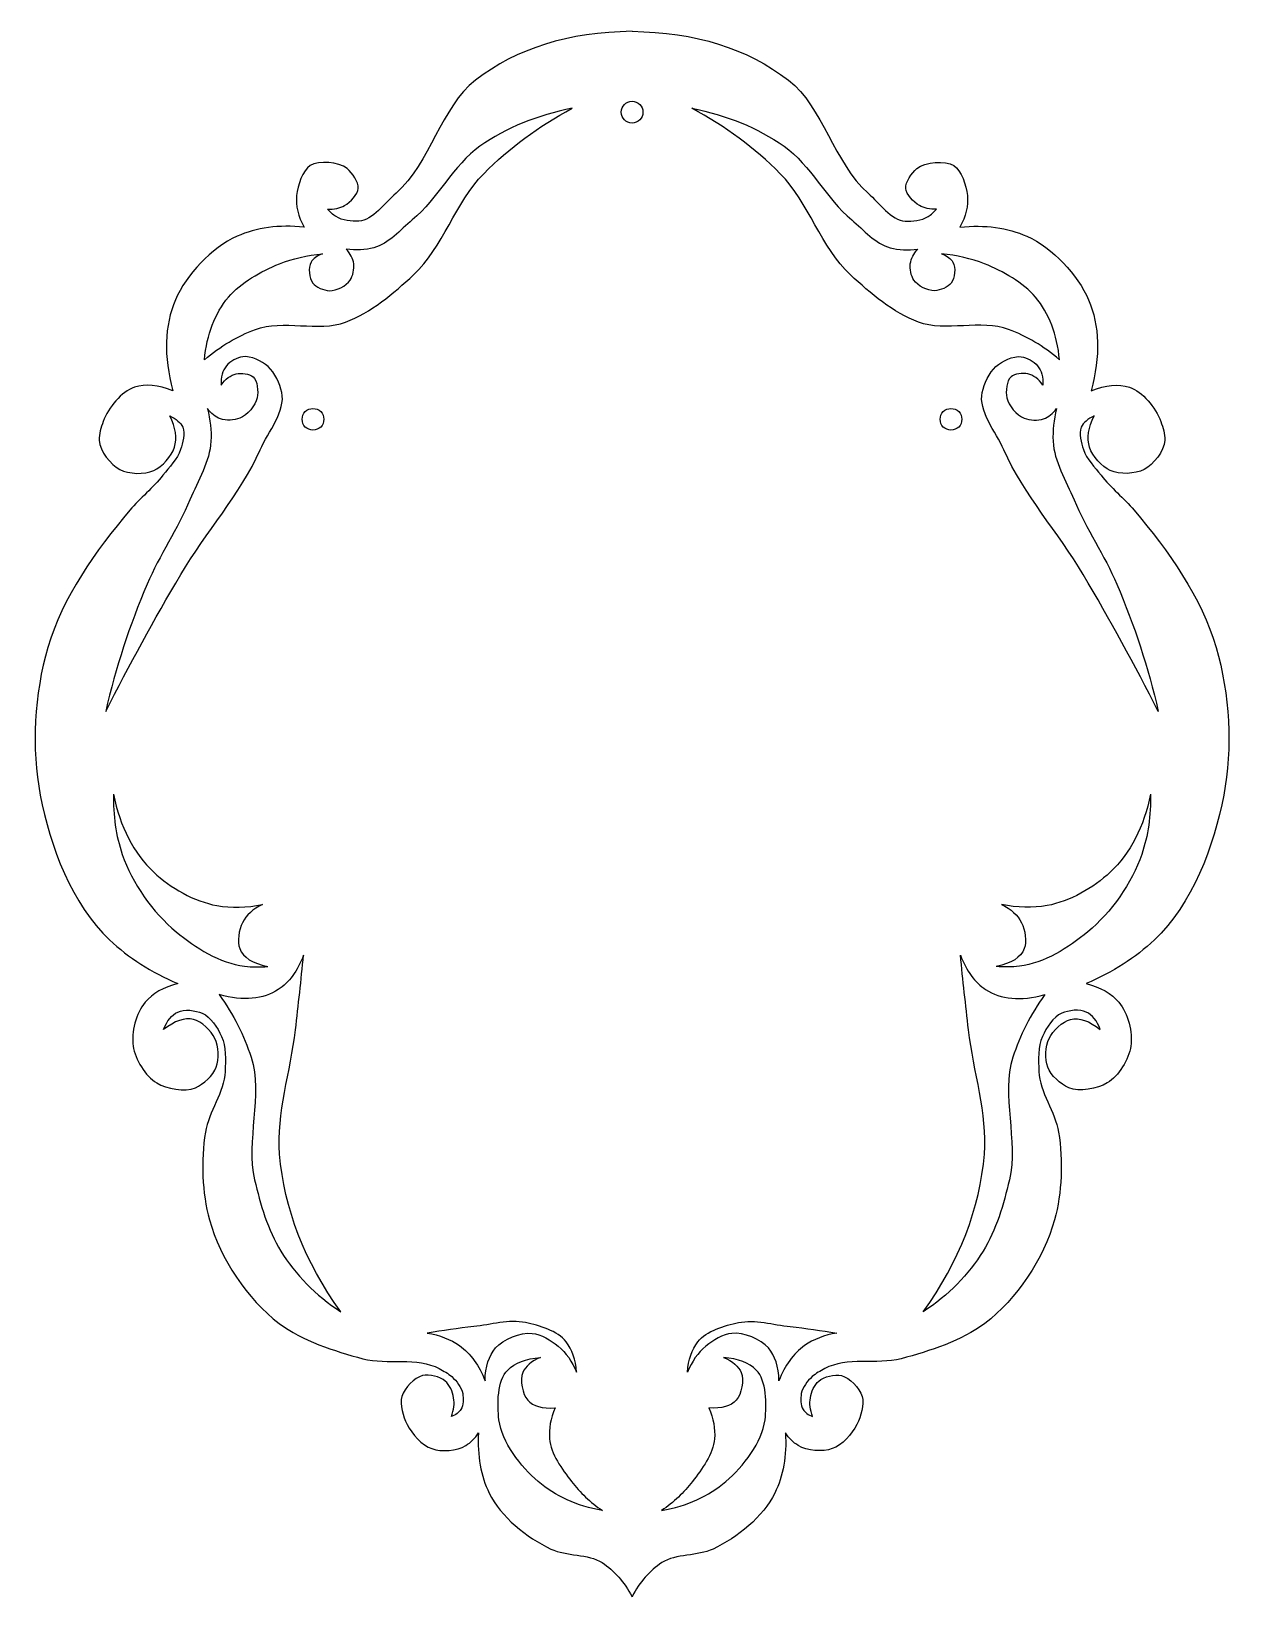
# Model space of a CAD drawing. Header units: millimetres. Extents: x -124 to 207, y -89 to 140.
# Drawn here: x -123.6 to 52.1, y -88.7 to 140.3 of the extents above; entities that cross this region are included whole.
import ezdxf

# ---------------------------------------------------------------- set-up
doc = ezdxf.new("R2010")
doc.units = ezdxf.units.MM
doc.linetypes.add('K5LT32771', pattern=[0])

msp = doc.modelspace()

# ---------------------------------------------------------------- linework, layer by layer
at = {"color": 30, "linetype": 'K5LT32771', "true_color": 0xff8000}
for centre in [(-35.78, 128.45), (-82.44, 83.52), (10.87, 83.52)]:
    msp.add_circle(centre, 1.59, dxfattribs=at)
for points, knots in [([(-35.78, 140.28), (-45.06, 140.15), (-52.68, 137.77), (-58.67, 133.13), (-63.72, 129.23), (-65.29, 121.01), (-70.3, 116.6), (-71.99, 115.11), (-73.66, 112.67), (-75.75, 112.51), (-76.79, 112.43), (-78.14, 112.6), (-79.07, 113.17), (-79.54, 113.46), (-79.95, 113.83), (-80.33, 114.28)], [0, 0, 0, 0, 1, 1, 1, 2, 2, 2, 3, 3, 3, 4, 4, 4, 5, 5, 5, 5]), ([(-35.78, 140.28), (-26.51, 140.15), (-18.89, 137.77), (-12.9, 133.13), (-7.85, 129.23), (-6.27, 121.01), (-1.26, 116.6), (0.42, 115.11), (2.09, 112.67), (4.18, 112.51), (5.22, 112.43), (6.57, 112.6), (7.51, 113.17), (7.97, 113.46), (8.39, 113.83), (8.76, 114.28)], [0, 0, 0, 0, 1, 1, 1, 2, 2, 2, 3, 3, 3, 4, 4, 4, 5, 5, 5, 5]), ([(-98.31, 92.24), (-95.99, 94.21), (-93.51, 95.69), (-90.87, 96.68), (-86.84, 98.18), (-81.66, 96.25), (-77.67, 97.74), (-74.02, 99.1), (-70.65, 101.94), (-67.74, 104.65), (-63.42, 108.68), (-61.63, 115.23), (-57.46, 119.45), (-53.74, 123.21), (-49.43, 126.4), (-44.53, 129.02)], [0, 0, 0, 0, 1, 1, 1, 2, 2, 2, 3, 3, 3, 4, 4, 4, 5, 5, 5, 5]), ([(-44.53, 129.02), (-49.63, 128.03), (-54.13, 126.18), (-58.03, 123.46), (-61.93, 120.74), (-64.18, 115.78), (-67.92, 112.68), (-69.69, 111.22), (-71.39, 109.2), (-73.53, 108.62), (-74.79, 108.28), (-76.14, 108.21), (-77.59, 108.4)], [0, 0, 0, 0, 1, 1, 1, 2, 2, 2, 3, 3, 3, 4, 4, 4, 4]), ([(26.74, 92.24), (24.42, 94.21), (21.94, 95.69), (19.3, 96.68), (15.27, 98.18), (10.09, 96.25), (6.1, 97.74), (2.45, 99.1), (-0.92, 101.94), (-3.83, 104.65), (-8.15, 108.68), (-9.94, 115.23), (-14.1, 119.45), (-17.83, 123.21), (-22.14, 126.4), (-27.04, 129.02)], [0, 0, 0, 0, 1, 1, 1, 2, 2, 2, 3, 3, 3, 4, 4, 4, 5, 5, 5, 5]), ([(-27.04, 129.02), (-21.94, 128.03), (-17.44, 126.18), (-13.54, 123.46), (-9.64, 120.74), (-7.39, 115.78), (-3.65, 112.68), (-1.88, 111.22), (-0.18, 109.2), (1.96, 108.62), (3.22, 108.28), (4.58, 108.21), (6.02, 108.4)], [0, 0, 0, 0, 1, 1, 1, 2, 2, 2, 3, 3, 3, 4, 4, 4, 4]), ([(-80.33, 114.28), (-79.36, 114.23), (-78.52, 114.41), (-77.82, 114.8), (-76.94, 115.29), (-75.9, 116.43), (-75.83, 117.31), (-75.74, 118.22), (-76.7, 119.56), (-77.45, 120.19), (-78.68, 121.22), (-81.6, 121.43), (-82.84, 120.63), (-83.94, 119.92), (-84.69, 117.78), (-84.83, 116.28), (-84.98, 114.78), (-84.61, 113.23), (-83.73, 111.62)], [0, 0, 0, 0, 1, 1, 1, 2, 2, 2, 3, 3, 3, 4, 4, 4, 5, 5, 5, 6, 6, 6, 6]), ([(8.76, 114.28), (7.79, 114.23), (6.95, 114.41), (6.25, 114.8), (5.37, 115.29), (4.34, 116.43), (4.26, 117.31), (4.18, 118.22), (5.13, 119.56), (5.88, 120.19), (7.11, 121.22), (10.03, 121.43), (11.27, 120.63), (12.37, 119.92), (13.12, 117.78), (13.27, 116.28), (13.41, 114.78), (13.04, 113.23), (12.16, 111.62)], [0, 0, 0, 0, 1, 1, 1, 2, 2, 2, 3, 3, 3, 4, 4, 4, 5, 5, 5, 6, 6, 6, 6]), ([(-83.73, 111.62), (-87.42, 112.02), (-90.7, 111.57), (-93.55, 110.29), (-97.27, 108.62), (-100.98, 104.69), (-102.56, 100.99), (-104.18, 97.19), (-104.3, 92.76), (-102.93, 87.7)], [0, 0, 0, 0, 1, 1, 1, 2, 2, 2, 3, 3, 3, 3]), ([(12.16, 111.62), (15.85, 112.02), (19.13, 111.57), (21.98, 110.29), (25.7, 108.62), (29.41, 104.69), (30.99, 100.99), (32.61, 97.19), (32.73, 92.76), (31.36, 87.7)], [0, 0, 0, 0, 1, 1, 1, 2, 2, 2, 3, 3, 3, 3]), ([(-98.31, 92.24), (-97.96, 95.95), (-96.79, 99), (-94.8, 101.39), (-92.99, 103.56), (-90.06, 105.18), (-87.34, 106.26), (-85.37, 107.04), (-83.28, 107.53), (-81.06, 107.74)], [0, 0, 0, 0, 1, 1, 1, 2, 2, 2, 3, 3, 3, 3]), ([(-81.06, 107.74), (-81.87, 107.43), (-82.42, 107.02), (-82.73, 106.49), (-83.18, 105.72), (-83.01, 104.15), (-82.47, 103.46), (-82.01, 102.84), (-80.84, 102.37), (-80.04, 102.34), (-79.02, 102.31), (-77.57, 103.02), (-77, 103.88), (-76.6, 104.5), (-76.39, 105.52), (-76.49, 106.28), (-76.59, 107.02), (-76.96, 107.73), (-77.59, 108.4)], [0, 0, 0, 0, 1, 1, 1, 2, 2, 2, 3, 3, 3, 4, 4, 4, 5, 5, 5, 6, 6, 6, 6]), ([(9.49, 107.74), (10.3, 107.43), (10.85, 107.02), (11.16, 106.49), (11.61, 105.72), (11.44, 104.15), (10.9, 103.46), (10.44, 102.84), (9.27, 102.37), (8.47, 102.34), (7.45, 102.31), (6, 103.02), (5.43, 103.88), (5.03, 104.5), (4.82, 105.52), (4.92, 106.28), (5.03, 107.02), (5.39, 107.73), (6.02, 108.4)], [0, 0, 0, 0, 1, 1, 1, 2, 2, 2, 3, 3, 3, 4, 4, 4, 5, 5, 5, 6, 6, 6, 6]), ([(26.74, 92.24), (26.39, 95.95), (25.22, 99), (23.23, 101.39), (21.42, 103.56), (18.49, 105.18), (15.77, 106.26), (13.8, 107.04), (11.71, 107.53), (9.49, 107.74)], [0, 0, 0, 0, 1, 1, 1, 2, 2, 2, 3, 3, 3, 3]), ([(-112.76, 40.77), (-109.32, 47.57), (-105.66, 54.25), (-101.78, 60.8), (-98.11, 67), (-93.1, 72.49), (-90.17, 79.05), (-88.96, 81.76), (-86.41, 84.75), (-87.01, 87.44), (-87.3, 88.73), (-88, 90.36), (-89.01, 91.23), (-89.95, 92.04), (-91.52, 92.85), (-92.7, 92.67), (-93.53, 92.54), (-94.58, 92), (-95.11, 91.34), (-95.68, 90.64), (-95.93, 89.7), (-95.88, 88.52)], [0, 0, 0, 0, 1, 1, 1, 2, 2, 2, 3, 3, 3, 4, 4, 4, 5, 5, 5, 6, 6, 6, 7, 7, 7, 7]), ([(41.19, 40.77), (37.75, 47.57), (34.09, 54.25), (30.21, 60.8), (26.54, 67), (21.53, 72.49), (18.6, 79.05), (17.39, 81.76), (14.84, 84.75), (15.44, 87.44), (15.73, 88.73), (16.43, 90.36), (17.44, 91.23), (18.38, 92.04), (19.95, 92.85), (21.13, 92.67), (21.96, 92.54), (23.01, 92), (23.54, 91.34), (24.11, 90.64), (24.36, 89.7), (24.31, 88.52)], [0, 0, 0, 0, 1, 1, 1, 2, 2, 2, 3, 3, 3, 4, 4, 4, 5, 5, 5, 6, 6, 6, 7, 7, 7, 7]), ([(-95.88, 88.52), (-95.23, 89.43), (-94.5, 89.98), (-93.68, 90.16), (-92.93, 90.32), (-91.74, 90.18), (-91.21, 89.75), (-90.55, 89.2), (-90.41, 87.59), (-90.6, 86.67), (-90.84, 85.52), (-92.04, 84.14), (-93.16, 83.7), (-93.97, 83.38), (-95.15, 83.3), (-95.98, 83.59), (-96.69, 83.85), (-97.33, 84.34), (-97.88, 85.08)], [0, 0, 0, 0, 1, 1, 1, 2, 2, 2, 3, 3, 3, 4, 4, 4, 5, 5, 5, 6, 6, 6, 6]), ([(24.31, 88.52), (23.67, 89.43), (22.93, 89.98), (22.11, 90.16), (21.36, 90.32), (20.17, 90.18), (19.65, 89.75), (18.98, 89.2), (18.84, 87.59), (19.03, 86.67), (19.27, 85.52), (20.48, 84.14), (21.59, 83.7), (22.4, 83.38), (23.58, 83.3), (24.41, 83.59), (25.13, 83.85), (25.76, 84.34), (26.31, 85.08)], [0, 0, 0, 0, 1, 1, 1, 2, 2, 2, 3, 3, 3, 4, 4, 4, 5, 5, 5, 6, 6, 6, 6]), ([(-102.93, 87.7), (-105.07, 88.58), (-106.94, 88.75), (-108.54, 88.22), (-110.46, 87.57), (-112.33, 85.25), (-113.12, 83.2), (-113.44, 82.35), (-113.76, 81.32), (-113.71, 80.46), (-113.6, 78.85), (-112.07, 76.9), (-110.68, 76.18), (-109.37, 75.5), (-107.09, 75.41), (-105.73, 76.03), (-104.48, 76.6), (-103.1, 78.11), (-102.7, 79.43), (-102.3, 80.77), (-102.52, 82.29), (-103.37, 84.01)], [0, 0, 0, 0, 1, 1, 1, 2, 2, 2, 3, 3, 3, 4, 4, 4, 5, 5, 5, 6, 6, 6, 7, 7, 7, 7]), ([(31.36, 87.7), (33.5, 88.58), (35.37, 88.75), (36.97, 88.22), (38.89, 87.57), (40.76, 85.25), (41.55, 83.2), (41.87, 82.35), (42.2, 81.32), (42.14, 80.46), (42.03, 78.85), (40.5, 76.9), (39.11, 76.18), (37.8, 75.5), (35.52, 75.41), (34.16, 76.03), (32.91, 76.6), (31.54, 78.11), (31.13, 79.43), (30.73, 80.77), (30.95, 82.29), (31.8, 84.01)], [0, 0, 0, 0, 1, 1, 1, 2, 2, 2, 3, 3, 3, 4, 4, 4, 5, 5, 5, 6, 6, 6, 7, 7, 7, 7]), ([(-97.88, 85.08), (-97.46, 83.46), (-97.29, 81.87), (-97.37, 80.31), (-97.51, 77.35), (-99.28, 74.54), (-100.44, 71.75), (-102.21, 67.49), (-104.89, 63.62), (-106.7, 59.39), (-109.26, 53.41), (-111.28, 47.2), (-112.76, 40.77)], [0, 0, 0, 0, 1, 1, 1, 2, 2, 2, 3, 3, 3, 4, 4, 4, 4]), ([(26.31, 85.08), (25.9, 83.46), (25.72, 81.87), (25.8, 80.31), (25.94, 77.35), (27.71, 74.54), (28.88, 71.75), (30.64, 67.49), (33.32, 63.62), (35.13, 59.39), (37.69, 53.41), (39.71, 47.2), (41.19, 40.77)], [0, 0, 0, 0, 1, 1, 1, 2, 2, 2, 3, 3, 3, 4, 4, 4, 4]), ([(-103.37, 84.01), (-102.43, 83.58), (-101.8, 83.03), (-101.48, 82.35), (-101.07, 81.47), (-101.49, 80.1), (-101.81, 79.09), (-102.26, 77.69), (-103.46, 76.54), (-104.39, 75.35), (-105.84, 73.5), (-107.71, 72), (-109.23, 70.22), (-114.26, 64.31), (-119.1, 57.39), (-121.23, 50.13), (-123.19, 43.42), (-123.64, 35.4), (-122.33, 28.53), (-120.92, 21.08), (-117.69, 12.54), (-112.18, 7.36), (-109.4, 4.75), (-106.08, 2.62), (-102.21, 0.97)], [0, 0, 0, 0, 1, 1, 1, 2, 2, 2, 3, 3, 3, 4, 4, 4, 5, 5, 5, 6, 6, 6, 7, 7, 7, 8, 8, 8, 8]), ([(31.8, 84.01), (30.86, 83.58), (30.23, 83.03), (29.91, 82.35), (29.5, 81.47), (29.92, 80.1), (30.24, 79.09), (30.69, 77.69), (31.89, 76.54), (32.82, 75.35), (34.27, 73.5), (36.14, 72), (37.66, 70.22), (42.7, 64.31), (47.53, 57.39), (49.66, 50.13), (51.62, 43.42), (52.07, 35.4), (50.76, 28.53), (49.35, 21.08), (46.12, 12.54), (40.61, 7.36), (37.83, 4.75), (34.51, 2.62), (30.64, 0.97)], [0, 0, 0, 0, 1, 1, 1, 2, 2, 2, 3, 3, 3, 4, 4, 4, 5, 5, 5, 6, 6, 6, 7, 7, 7, 8, 8, 8, 8]), ([(-111.62, 28.7), (-111.69, 25.56), (-111.26, 22.62), (-110.34, 19.88), (-108.9, 15.63), (-105.89, 11.38), (-102.44, 8.55), (-99.64, 6.25), (-96.08, 3.95), (-92.44, 3.52), (-91.34, 3.39), (-90.21, 3.37), (-89.06, 3.47)], [0, 0, 0, 0, 1, 1, 1, 2, 2, 2, 3, 3, 3, 4, 4, 4, 4]), ([(-111.62, 28.7), (-110.66, 23.89), (-108.69, 20.08), (-105.72, 17.26), (-103.31, 14.98), (-99.81, 12.98), (-96.49, 12.39), (-94.37, 12.02), (-92.15, 12.07), (-89.82, 12.55)], [0, 0, 0, 0, 1, 1, 1, 2, 2, 2, 3, 3, 3, 3]), ([(40.05, 28.7), (40.12, 25.56), (39.69, 22.62), (38.77, 19.88), (37.33, 15.63), (34.32, 11.38), (30.87, 8.55), (28.07, 6.25), (24.51, 3.95), (20.87, 3.52), (19.77, 3.39), (18.64, 3.37), (17.49, 3.47)], [0, 0, 0, 0, 1, 1, 1, 2, 2, 2, 3, 3, 3, 4, 4, 4, 4]), ([(40.05, 28.7), (39.09, 23.89), (37.13, 20.08), (34.15, 17.26), (31.74, 14.98), (28.24, 12.98), (24.92, 12.39), (22.8, 12.02), (20.58, 12.07), (18.26, 12.55)], [0, 0, 0, 0, 1, 1, 1, 2, 2, 2, 3, 3, 3, 3]), ([(-89.82, 12.55), (-91.22, 11.87), (-92.2, 10.98), (-92.75, 9.88), (-93.28, 8.82), (-93.55, 7.09), (-93.16, 6.09), (-92.65, 4.8), (-91.29, 3.93), (-89.06, 3.47)], [0, 0, 0, 0, 1, 1, 1, 2, 2, 2, 3, 3, 3, 3]), ([(18.26, 12.55), (19.65, 11.87), (20.63, 10.98), (21.18, 9.88), (21.71, 8.82), (21.98, 7.09), (21.59, 6.09), (21.08, 4.8), (19.72, 3.93), (17.49, 3.47)], [0, 0, 0, 0, 1, 1, 1, 2, 2, 2, 3, 3, 3, 3]), ([(-83.82, 5.12), (-84.7, 2.82), (-85.93, 1.14), (-87.51, 0.1), (-89.71, -1.36), (-92.59, -1.61), (-96.15, -0.64)], [0, 0, 0, 0, 1, 1, 1, 2, 2, 2, 2]), ([(-78.39, -47.05), (-83.68, -39.64), (-86.66, -31.94), (-87.32, -23.96), (-87.81, -18.06), (-85.7, -11.87), (-85, -5.81), (-84.58, -2.17), (-84.18, 1.47), (-83.82, 5.12)], [0, 0, 0, 0, 1, 1, 1, 2, 2, 2, 3, 3, 3, 3]), ([(6.82, -47.05), (12.11, -39.64), (15.09, -31.94), (15.75, -23.96), (16.24, -18.06), (14.13, -11.87), (13.43, -5.81), (13.01, -2.17), (12.61, 1.47), (12.25, 5.12)], [0, 0, 0, 0, 1, 1, 1, 2, 2, 2, 3, 3, 3, 3]), ([(12.25, 5.12), (13.13, 2.82), (14.36, 1.14), (15.94, 0.1), (18.14, -1.36), (21.02, -1.61), (24.58, -0.64)], [0, 0, 0, 0, 1, 1, 1, 2, 2, 2, 2]), ([(-102.21, 0.97), (-104.31, 0.45), (-105.9, -0.46), (-106.99, -1.76), (-108.31, -3.33), (-109.06, -6.17), (-108.74, -8.17), (-108.43, -10.1), (-106.96, -12.57), (-105.3, -13.56), (-103.82, -14.44), (-101.23, -14.92), (-99.64, -14.26), (-98.45, -13.76), (-97.05, -12.47), (-96.59, -11.25), (-96.12, -10.06), (-96.23, -8.21), (-96.79, -7.05), (-97.35, -5.89), (-98.74, -4.55), (-99.92, -4.28), (-101.21, -3.98), (-102.66, -4.47), (-104.28, -5.76)], [0, 0, 0, 0, 1, 1, 1, 2, 2, 2, 3, 3, 3, 4, 4, 4, 5, 5, 5, 6, 6, 6, 7, 7, 7, 8, 8, 8, 8]), ([(30.64, 0.97), (32.74, 0.45), (34.34, -0.46), (35.43, -1.76), (36.74, -3.33), (37.49, -6.17), (37.17, -8.17), (36.86, -10.1), (35.39, -12.57), (33.73, -13.56), (32.25, -14.44), (29.66, -14.92), (28.08, -14.26), (26.88, -13.76), (25.49, -12.47), (25.02, -11.25), (24.55, -10.06), (24.66, -8.21), (25.22, -7.05), (25.78, -5.89), (27.18, -4.55), (28.35, -4.28), (29.64, -3.98), (31.1, -4.47), (32.71, -5.76)], [0, 0, 0, 0, 1, 1, 1, 2, 2, 2, 3, 3, 3, 4, 4, 4, 5, 5, 5, 6, 6, 6, 7, 7, 7, 8, 8, 8, 8]), ([(-96.15, -0.64), (-94.07, -3.56), (-92.52, -6.61), (-91.49, -9.8), (-89.71, -15.37), (-92.32, -21.99), (-90.98, -27.74), (-90.15, -31.3), (-89.04, -35.07), (-87.14, -38.15), (-85, -41.62), (-82.09, -44.58), (-78.39, -47.05)], [0, 0, 0, 0, 1, 1, 1, 2, 2, 2, 3, 3, 3, 4, 4, 4, 4]), ([(24.58, -0.64), (22.5, -3.56), (20.95, -6.61), (19.93, -9.8), (18.14, -15.37), (20.75, -21.99), (19.41, -27.74), (18.58, -31.3), (17.47, -35.07), (15.57, -38.15), (13.43, -41.62), (10.52, -44.58), (6.82, -47.05)], [0, 0, 0, 0, 1, 1, 1, 2, 2, 2, 3, 3, 3, 4, 4, 4, 4]), ([(-104.28, -5.76), (-103.79, -4.47), (-103.11, -3.61), (-102.23, -3.19), (-101.27, -2.73), (-99.64, -2.92), (-98.63, -3.37), (-97.41, -3.92), (-96.4, -5.47), (-95.82, -6.75), (-95.15, -8.25), (-95.21, -10.2), (-95.29, -11.88), (-95.42, -14.93), (-97.68, -17.75), (-98.17, -20.78), (-98.85, -24.94), (-98.68, -29.62), (-97.58, -33.6), (-96.01, -39.25), (-92.06, -45.24), (-87.39, -48.73), (-83.98, -51.28), (-79.38, -52.8), (-75.13, -53.9), (-71.53, -54.83), (-67.22, -53.6), (-63.97, -55.36), (-63.34, -55.7), (-62.65, -56.05), (-62.14, -56.53), (-61.44, -57.18), (-60.73, -58.09), (-60.55, -59), (-60.41, -59.73), (-60.4, -60.73), (-60.8, -61.33), (-61.09, -61.77), (-61.56, -62.12), (-62.2, -62.36)], [0, 0, 0, 0, 1, 1, 1, 2, 2, 2, 3, 3, 3, 4, 4, 4, 5, 5, 5, 6, 6, 6, 7, 7, 7, 8, 8, 8, 9, 9, 9, 10, 10, 10, 11, 11, 11, 12, 12, 12, 13, 13, 13, 13]), ([(32.71, -5.76), (32.22, -4.47), (31.54, -3.61), (30.66, -3.19), (29.7, -2.73), (28.07, -2.92), (27.06, -3.37), (25.84, -3.92), (24.83, -5.47), (24.25, -6.75), (23.58, -8.25), (23.64, -10.2), (23.72, -11.88), (23.85, -14.93), (26.11, -17.75), (26.6, -20.78), (27.28, -24.94), (27.11, -29.62), (26.01, -33.6), (24.44, -39.25), (20.49, -45.24), (15.82, -48.73), (12.41, -51.28), (7.81, -52.8), (3.56, -53.9), (-0.04, -54.83), (-4.34, -53.6), (-7.6, -55.36), (-8.23, -55.7), (-8.92, -56.05), (-9.43, -56.53), (-10.13, -57.18), (-10.84, -58.09), (-11.02, -59), (-11.16, -59.73), (-11.17, -60.73), (-10.77, -61.33), (-10.48, -61.77), (-10.01, -62.12), (-9.37, -62.36)], [0, 0, 0, 0, 1, 1, 1, 2, 2, 2, 3, 3, 3, 4, 4, 4, 5, 5, 5, 6, 6, 6, 7, 7, 7, 8, 8, 8, 9, 9, 9, 10, 10, 10, 11, 11, 11, 12, 12, 12, 13, 13, 13, 13]), ([(-43.89, -55.88), (-44.03, -54.06), (-44.54, -52.58), (-45.43, -51.43), (-46.68, -49.83), (-49.3, -49.04), (-51.37, -48.61), (-53.77, -48.13), (-56.42, -48.94), (-58.94, -49.21), (-61.21, -49.46), (-63.47, -49.78), (-65.73, -50.15)], [0, 0, 0, 0, 1, 1, 1, 2, 2, 2, 3, 3, 3, 4, 4, 4, 4]), ([(-65.73, -50.15), (-63.91, -50.44), (-62.34, -51.05), (-61.03, -51.99), (-59.37, -53.18), (-58.12, -54.89), (-57.27, -57.12)], [0, 0, 0, 0, 1, 1, 1, 2, 2, 2, 2]), ([(-57.27, -57.12), (-57.24, -55.07), (-56.73, -53.47), (-55.73, -52.33), (-54.59, -51.03), (-52.13, -50.01), (-50.39, -50.2), (-49.1, -50.33), (-47.64, -51.2), (-46.59, -52.08), (-45.43, -53.04), (-44.53, -54.31), (-43.89, -55.88)], [0, 0, 0, 0, 1, 1, 1, 2, 2, 2, 3, 3, 3, 4, 4, 4, 4]), ([(-27.68, -55.88), (-27.54, -54.06), (-27.03, -52.58), (-26.14, -51.43), (-24.89, -49.83), (-22.27, -49.04), (-20.2, -48.61), (-17.8, -48.13), (-15.15, -48.94), (-12.63, -49.21), (-10.36, -49.46), (-8.1, -49.78), (-5.84, -50.15)], [0, 0, 0, 0, 1, 1, 1, 2, 2, 2, 3, 3, 3, 4, 4, 4, 4]), ([(-14.3, -57.12), (-14.33, -55.07), (-14.84, -53.47), (-15.84, -52.33), (-16.98, -51.03), (-19.43, -50.01), (-21.18, -50.2), (-22.47, -50.33), (-23.93, -51.2), (-24.98, -52.08), (-26.14, -53.04), (-27.04, -54.31), (-27.68, -55.88)], [0, 0, 0, 0, 1, 1, 1, 2, 2, 2, 3, 3, 3, 4, 4, 4, 4]), ([(-5.84, -50.15), (-7.66, -50.44), (-9.23, -51.05), (-10.54, -51.99), (-12.2, -53.18), (-13.45, -54.89), (-14.3, -57.12)], [0, 0, 0, 0, 1, 1, 1, 2, 2, 2, 2]), ([(-40.11, -76.11), (-43.87, -75.43), (-47, -74.02), (-49.49, -71.88), (-52.09, -69.65), (-54.82, -66.16), (-55.24, -62.85), (-55.53, -60.57), (-55.49, -57.09), (-53.96, -55.57), (-52.89, -54.52), (-51.31, -53.9), (-49.19, -53.72)], [0, 0, 0, 0, 1, 1, 1, 2, 2, 2, 3, 3, 3, 4, 4, 4, 4]), ([(-49.19, -53.72), (-50.52, -54.29), (-51.37, -55.02), (-51.75, -55.93), (-52.21, -57.03), (-51.81, -59.11), (-51.03, -59.98), (-50.25, -60.85), (-48.91, -61.23), (-47.03, -61.11)], [0, 0, 0, 0, 1, 1, 1, 2, 2, 2, 3, 3, 3, 3]), ([(-31.46, -76.11), (-27.7, -75.43), (-24.57, -74.02), (-22.07, -71.88), (-19.48, -69.65), (-16.75, -66.16), (-16.33, -62.85), (-16.04, -60.57), (-16.08, -57.09), (-17.61, -55.57), (-18.67, -54.52), (-20.26, -53.9), (-22.38, -53.72)], [0, 0, 0, 0, 1, 1, 1, 2, 2, 2, 3, 3, 3, 4, 4, 4, 4]), ([(-22.38, -53.72), (-21.05, -54.29), (-20.2, -55.02), (-19.82, -55.93), (-19.36, -57.03), (-19.76, -59.11), (-20.54, -59.98), (-21.32, -60.85), (-22.65, -61.23), (-24.54, -61.11)], [0, 0, 0, 0, 1, 1, 1, 2, 2, 2, 3, 3, 3, 3]), ([(-62.2, -62.36), (-61.83, -61.4), (-61.72, -60.49), (-61.87, -59.62), (-62.02, -58.76), (-62.47, -57.71), (-63.09, -57.17), (-63.86, -56.49), (-65.43, -56.17), (-66.41, -56.38), (-67.63, -56.65), (-69.07, -58.2), (-69.43, -59.41), (-69.8, -60.6), (-69.26, -62.34), (-68.67, -63.53), (-67.96, -64.97), (-66.5, -66.55), (-65.06, -67.06), (-63.64, -67.56), (-61.42, -67.42), (-60.08, -66.6), (-59.38, -66.16), (-58.76, -65.55), (-58.23, -64.74)], [0, 0, 0, 0, 1, 1, 1, 2, 2, 2, 3, 3, 3, 4, 4, 4, 5, 5, 5, 6, 6, 6, 7, 7, 7, 8, 8, 8, 8]), ([(-9.37, -62.36), (-9.74, -61.4), (-9.85, -60.49), (-9.7, -59.62), (-9.55, -58.76), (-9.1, -57.71), (-8.48, -57.17), (-7.71, -56.49), (-6.14, -56.17), (-5.16, -56.38), (-3.94, -56.65), (-2.5, -58.2), (-2.13, -59.41), (-1.77, -60.6), (-2.3, -62.34), (-2.9, -63.53), (-3.61, -64.97), (-5.07, -66.55), (-6.5, -67.06), (-7.93, -67.56), (-10.14, -67.42), (-11.49, -66.6), (-12.19, -66.16), (-12.81, -65.55), (-13.34, -64.74)], [0, 0, 0, 0, 1, 1, 1, 2, 2, 2, 3, 3, 3, 4, 4, 4, 5, 5, 5, 6, 6, 6, 7, 7, 7, 8, 8, 8, 8]), ([(-47.03, -61.11), (-47.69, -62.67), (-47.96, -64.17), (-47.85, -65.62), (-47.68, -67.84), (-46.03, -70.05), (-44.62, -71.88), (-43.38, -73.49), (-41.88, -74.9), (-40.11, -76.11)], [0, 0, 0, 0, 1, 1, 1, 2, 2, 2, 3, 3, 3, 3]), ([(-24.54, -61.11), (-23.88, -62.67), (-23.6, -64.17), (-23.72, -65.62), (-23.89, -67.84), (-25.54, -70.05), (-26.95, -71.88), (-28.19, -73.49), (-29.69, -74.9), (-31.46, -76.11)], [0, 0, 0, 0, 1, 1, 1, 2, 2, 2, 3, 3, 3, 3]), ([(-58.23, -64.74), (-58.43, -68.09), (-57.91, -71.04), (-56.66, -73.59), (-54.98, -77.04), (-51.2, -80.05), (-47.64, -81.75), (-45.37, -82.83), (-42.22, -82.39), (-40.15, -83.74), (-38.38, -84.9), (-36.93, -86.56), (-35.78, -88.72)], [0, 0, 0, 0, 1, 1, 1, 2, 2, 2, 3, 3, 3, 4, 4, 4, 4]), ([(-13.34, -64.74), (-13.14, -68.09), (-13.66, -71.04), (-14.91, -73.59), (-16.59, -77.04), (-20.37, -80.05), (-23.93, -81.75), (-26.2, -82.83), (-29.35, -82.39), (-31.42, -83.74), (-33.19, -84.9), (-34.64, -86.56), (-35.78, -88.72)], [0, 0, 0, 0, 1, 1, 1, 2, 2, 2, 3, 3, 3, 4, 4, 4, 4])]:
    msp.add_open_spline(points, degree=3, knots=knots, dxfattribs=at)

doc.saveas('drawing.dxf')
